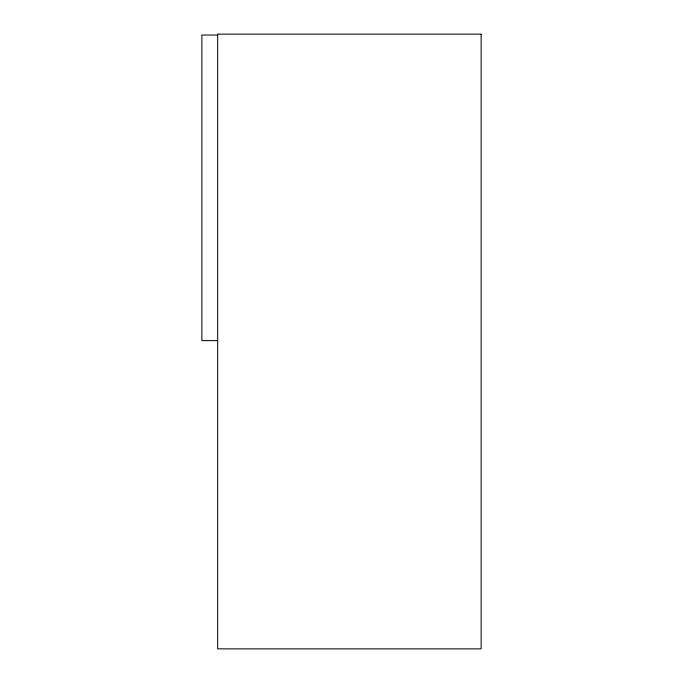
<?xml version="1.0" encoding="UTF-8"?>
<svg xmlns="http://www.w3.org/2000/svg" width="683" height="683" viewBox="0 0 683 683"><rect width="100%" height="100%" fill="white"/><g stroke="black" fill="none" stroke-linecap="round" stroke-linejoin="round"><path stroke-width="1.02" d="M217.681 35.029L201.878 35.029L201.878 340.621L217.681 340.621M481.122 34.15L217.681 34.15L217.681 648.85L481.122 648.85L481.122 34.15"/></g></svg>
